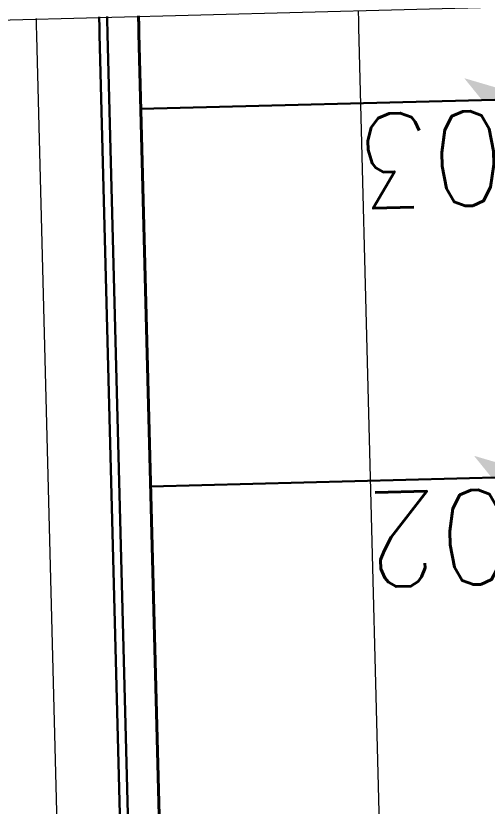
# Model space of a CAD drawing. Extents: x 2081963 to 2085386, y 738291 to 742228.
# Drawn here: x 2083616.4 to 2083646.4, y 741505.6 to 741555.8 of the extents above; entities that cross this region are included whole.
import ezdxf
from ezdxf.enums import TextEntityAlignment as Align

# ---------------------------------------------------------------- set-up
doc = ezdxf.new("R2010")
doc.units = 0
doc.header["$MEASUREMENT"] = 0
for name, color, linetype, lineweight in [('Prop Conc 2ft 6in Curb and Gutter', 1, 'Continuous', 30), ('Prop Dimension', 7, 'Continuous', 13), ('Prop EOT', 3, 'Continuous', 40), ('Prop Lane Lines', 9, 'Continuous', 13), ('Prop Rem of Exist Asph Pvmt', 9, 'Continuous', 13), ('Prop Superelevation  Arrow CELL', 9, 'Continuous', 30), ('Prop Superelevation Label', 9, 'Continuous', 30)]:
    doc.layers.add(name, color=color, linetype=linetype, lineweight=lineweight)
doc.layers.add('Prop Conc 4in Sidewalk', color=51, linetype='Continuous', lineweight=13, true_color=0xffff91)
doc.styles.add('Style-STANDARD', font='STANDARD.shx')

# ---------------------------------------------------------------- blocks, each defined once
blk = doc.blocks.new('SUPRT_8')
at = {"layer": 'Prop Superelevation  Arrow CELL'}
blk.add_solid([(0, 0), (-2.140677, -0.691958), (-1.609401, -0.000042)], dxfattribs=at)
blk = doc.blocks.new('SUPLT_8')
at = {"layer": 'Prop Superelevation  Arrow CELL', "extrusion": (0, 0, -1), "xscale": 1.249992, "yscale": 1.249992, "zscale": 1.249992, "rotation": 179.998534}
blk.add_blockref('SUPRT_8', (0, 0), dxfattribs=at)
blk = doc.blocks.new('*U202')
at = {"layer": 'Prop Superelevation  Arrow CELL'}
blk.add_line((12.495836, 3.881111), (-12.495775, 3.233523), dxfattribs=at)
at = {"layer": 'Prop Superelevation  Arrow CELL', "xscale": 1.64042, "yscale": 1.64042, "zscale": 1.64042, "rotation": 1.507985}
blk.add_blockref('SUPLT_8', (12.495836, 3.881111), dxfattribs=at)
at = {"layer": 'Prop Superelevation Label', "style": 'Style-STANDARD'}
blk.add_text('.02', height=6, rotation=181.484329, dxfattribs=at).set_placement((6.93688, 2.976764), align=Align.CENTER)
blk = doc.blocks.new('SUPRT_40')
at = {"layer": 'Prop Superelevation  Arrow CELL'}
blk.add_solid([(0, 0), (-2.140677, -0.691958), (-1.609401, -0.000042)], dxfattribs=at)
blk = doc.blocks.new('SUPLT_40')
at = {"layer": 'Prop Superelevation  Arrow CELL', "extrusion": (0, 0, -1), "xscale": 1.249992, "yscale": 1.249992, "zscale": 1.249992, "rotation": 179.998534}
blk.add_blockref('SUPRT_40', (0, 0), dxfattribs=at)
blk = doc.blocks.new('*U298')
at = {"layer": 'Prop Superelevation  Arrow CELL'}
blk.add_line((-12.495842, 3.169742), (12.49577, 3.81733), dxfattribs=at)
at = {"layer": 'Prop Superelevation  Arrow CELL', "xscale": 1.64042, "yscale": 1.64042, "zscale": 1.64042, "rotation": 1.507985}
blk.add_blockref('SUPLT_40', (12.49577, 3.81733), dxfattribs=at)
at = {"layer": 'Prop Superelevation Label', "style": 'Style-STANDARD'}
blk.add_text('.03', height=6, rotation=181.484329, dxfattribs=at).set_placement((7.046896, 2.979407), align=Align.CENTER)

msp = doc.modelspace()

# ---------------------------------------------------------------- hatches: boundary and pattern name
at = {"layer": 'Prop Rem of Exist Asph Pvmt'}
h = msp.add_hatch(dxfattribs=at)
h.set_pattern_fill('CROSSHATCH', style=0, pattern_type=2)
h.set_pattern_definition([(45, (2083507.605, 741641.739), (-7.07107, 7.07107), []), (315, (2083507.605, 741641.739), (7.07107, 7.07107), [])])
h.paths.add_polyline_path([(2083488.699, 741547.034, 0.345438), (2083494.427, 741596.079), (2083526.318, 741632.027), (2083555.76, 741669.718), (2083562.747, 741677.283), (2083567.797, 741684.367), (2083593.941, 741723.703), (2083617.283, 741762.87), (2083634.848, 741795.832), (2083629.247, 741762.357), (2083620.85, 741714.977), (2083616.306, 741707.535), (2083589.709, 741668.046), (2083562.165, 741630.846), (2083532.625, 741594.986), (2083501.666, 741560.104)])

# ---------------------------------------------------------------- linework, layer by layer
at = {"layer": 'Prop Conc 2ft 6in Curb and Gutter'}
for p, q in [((2083626.883, 741356.296), (2083621.743, 741554.666)), ((2083627.383, 741356.309), (2083622.242, 741554.679))]:
    msp.add_line(p, q, dxfattribs=at)
at = {"layer": 'Prop Conc 2ft 6in Curb and Gutter', "extrusion": (0, 0, -1)}
for radius in [1030.5, 1030]:
    msp.add_arc((-2084651.897, 741581.36), radius, 358.515671, 358.577566, dxfattribs=at)
at = {"layer": 'Prop Conc 4in Sidewalk', "color": 7, "linetype": 'Continuous'}
msp.add_line((2083622.884, 741356.192), (2083617.744, 741554.563), dxfattribs=at)
at = {"layer": 'Prop Conc 4in Sidewalk', "color": 7, "linetype": 'Continuous', "extrusion": (0, 0, -1)}
msp.add_arc((-2084651.897, 741581.36), 1034.5, 358.515671, 358.577566, dxfattribs=at)
at = {"layer": 'Prop Dimension'}
msp.add_line((2083579.377, 741554.645), (2083648.206, 741556.428), dxfattribs=at)
at = {"layer": 'Prop EOT'}
msp.add_line((2083629.434, 741354.362), (2083624.242, 741554.731), dxfattribs=at)
at = {"layer": 'Prop EOT', "extrusion": (0, 0, -1)}
msp.add_arc((-2084651.897, 741581.36), 1028, 358.515671, 358.577566, dxfattribs=at)
at = {"layer": 'Prop Lane Lines'}
for p, q in [((2083643.377, 741356.724), (2083638.237, 741555.094)), ((2083629.382, 741356.361), (2083624.242, 741554.731))]:
    msp.add_line(p, q, dxfattribs=at)
at = {"layer": 'Prop Lane Lines', "extrusion": (0, 0, -1)}
msp.add_arc((-2084651.897, 741581.36), 1014, 358.515671, 358.577566, dxfattribs=at)

# ---------------------------------------------------------------- block references
at = {"layer": 'Prop Superelevation Label'}
for name, p in [('*U298', (2083636.862, 741546.763)), ('*U202', (2083637.484, 741522.707))]:
    msp.add_blockref(name, p, dxfattribs=at)

doc.saveas('drawing.dxf')
